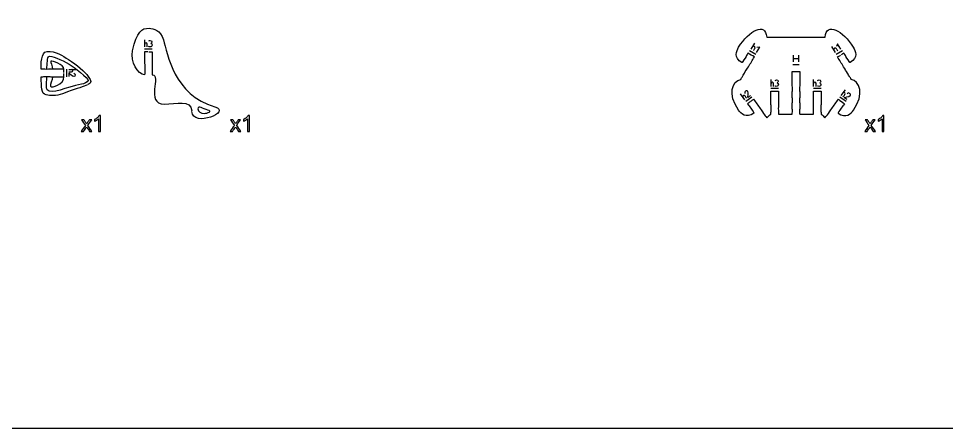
# Model space of a CAD drawing. Extents: x 0 to 1200, y 0 to 700.
# Drawn here: x 372.2 to 740.6, y 0 to 162.6 of the extents above; entities that cross this region are included whole.
import ezdxf

# ---------------------------------------------------------------- set-up
doc = ezdxf.new("R2010")
doc.units = 0
doc.header["$MEASUREMENT"] = 0
doc.layers.add('DEFAULT', color=7, linetype='CONTINUOUS')

msp = doc.modelspace()

# ---------------------------------------------------------------- linework, layer by layer
at = {"layer": 'DEFAULT', "color": 38}
msp.add_lwpolyline([(1200, 0), (0, 0), (0, 700), (1200, 700)], close=True, dxfattribs=at)
at = {"layer": 'DEFAULT', "color": 7}
for points in [[(422.31, 151.29), (422.31, 154.06)], [(663.02, 150.38), (664.47, 152.74)], [(665.11, 149.1), (666.43, 151.26), (665.35, 151.12)], [(696.57, 149.1), (695.13, 151.46)], [(698.66, 150.38), (697.34, 152.54), (696.98, 151.52)], [(425.26, 150.46), (422.26, 150.46)], [(664.91, 148.25), (662.35, 149.82)], [(679.86, 145.4), (679.86, 148.03)], [(681.82, 148.03), (681.82, 145.4)], [(699.33, 149.82), (696.77, 148.25)], [(679.59, 144.4), (682.09, 144.4)], [(681.82, 146.63), (679.86, 146.63)], [(391.32, 139.48), (391.32, 142.48)], [(392.15, 142.42), (394.92, 142.42)], [(670.95, 135.63), (670.95, 138.4)], [(687.85, 135.63), (687.85, 138.4)], [(660.5, 130.39), (658.88, 132.64)], [(673.9, 134.8), (670.9, 134.8)], [(690.79, 134.8), (687.79, 134.8)], [(698.83, 132.08), (700.45, 134.33)], [(663.37, 131.44), (660.94, 129.69)], [(700.75, 129.69), (698.31, 131.44)]]:
    msp.add_lwpolyline(points, dxfattribs=at)
at = {"layer": 'DEFAULT', "color": 1}
for points, knots in [([(423.58, 149.36), (423.14, 149.36), (422.7, 149.36), (422.26, 149.36), (422.26, 147.85), (422.26, 146.33), (422.26, 144.82), (422.25, 143.68), (422.32, 143.8), (422.32, 142.54), (422.32, 141.27), (422.26, 141.4), (422.25, 140.26), (419.46, 140.27), (416.52, 145.56), (417.45, 149.71), (419.21, 157.58), (421.06, 158.77), (424.03, 158.7), (425.78, 158.65), (428.58, 158.09), (429.7, 154.1), (431.25, 148.59), (433.99, 132.15), (450.06, 127.59), (457.11, 125.59), (441.5, 119.22), (441, 125.64)], [0, 0, 0, 0, 3.762, 3.762, 3.762, 16.645, 16.645, 16.645, 17.645, 17.645, 17.645, 18.645, 18.645, 18.645, 19.645, 19.645, 19.645, 20.645, 20.645, 20.645, 21.645, 21.645, 21.645, 22.645, 22.645, 22.645, 23.645, 23.645, 23.645, 23.645]), ([(662.65, 129.57), (662.29, 129.31), (661.93, 129.06), (661.58, 128.8), (662.24, 127.88), (662.22, 128.01), (662.96, 126.99), (663.69, 125.96), (664.25, 125.12), (664.12, 125.02), (660.96, 122.75), (659, 124.92), (658.04, 126.26), (653.49, 132.6), (655.64, 137.77), (658.91, 138.45), (659.14, 138.82), (659.37, 139.19), (659.59, 139.56), (660.18, 140.53), (660.07, 140.45), (660.73, 141.53), (661.38, 142.61), (661.37, 142.47), (661.96, 143.44), (662.76, 144.73), (663.55, 146.02), (664.34, 147.32), (663.49, 147.84), (662.63, 148.36), (661.78, 148.88), (661.19, 147.91), (661.3, 147.98), (660.65, 146.91), (659.99, 145.83), (659.43, 144.99), (659.29, 145.07), (655.97, 147.1), (657.21, 149.74), (658.07, 151.15), (662.14, 157.81), (668.85, 161.4), (669.21, 155.15), (676.96, 155.15), (684.72, 155.15), (692.48, 155.15), (692.84, 161.4), (699.54, 157.81), (703.61, 151.15), (704.47, 149.75), (705.72, 147.11), (702.39, 145.07), (702.26, 144.99), (701.7, 145.83), (701.04, 146.91), (700.38, 147.98), (700.5, 147.91), (699.9, 148.88), (699.53, 148.65), (699.15, 148.42), (698.77, 148.19)], [0, 0, 0, 0, 3.75481, 3.75481, 3.75481, 4.75481, 4.75481, 4.75481, 5.75481, 5.75481, 5.75481, 6.75481, 6.75481, 6.75481, 7.75481, 7.75481, 7.75481, 11.441378, 11.441378, 11.441378, 12.441378, 12.441378, 12.441378, 13.441378, 13.441378, 13.441378, 26.336838, 26.336838, 26.336838, 34.837851, 34.837851, 34.837851, 35.837851, 35.837851, 35.837851, 36.837851, 36.837851, 36.837851, 37.837851, 37.837851, 37.837851, 38.837851, 38.837851, 38.837851, 104.807851, 104.807851, 104.807851, 105.807851, 105.807851, 105.807851, 106.807851, 106.807851, 106.807851, 107.807851, 107.807851, 107.807851, 108.807851, 108.807851, 108.807851, 112.560397, 112.560397, 112.560397, 112.560397]), ([(390.22, 141.15), (390.22, 141.59), (390.22, 142.03), (390.22, 142.47), (388.71, 142.47), (387.19, 142.48), (385.67, 142.48), (384.54, 142.48), (384.66, 142.42), (383.4, 142.41), (382.14, 142.42), (382.26, 142.48), (381.12, 142.48), (381.13, 144.23), (381.01, 149.26), (383.51, 149.53), (386.92, 149.89), (389.73, 147.68), (391.99, 146.33), (395.48, 144.25), (398.46, 141.49), (399.89, 139.56), (401.15, 137.87), (401.15, 137.1), (399.85, 136.39)], [0, 0, 0, 0, 3.75, 3.75, 3.75, 16.640004, 16.640004, 16.640004, 17.640004, 17.640004, 17.640004, 18.640004, 18.640004, 18.640004, 19.640004, 19.640004, 19.640004, 20.640004, 20.640004, 20.640004, 21.640004, 21.640004, 21.640004, 22.640004, 22.640004, 22.640004, 22.640004]), ([(423.93, 149.36), (424.37, 149.36), (424.82, 149.36), (425.26, 149.36), (425.26, 147.85), (425.26, 146.33), (425.25, 144.81), (425.25, 143.68), (425.19, 143.8), (425.19, 142.54), (425.19, 141.27), (425.25, 141.4), (425.25, 140.26), (429.15, 140.26), (422.29, 128.78), (430.06, 128.63), (434.77, 128.53), (440.69, 130.76), (440.98, 125.99)], [0, 0, 0, 0, 3.762, 3.762, 3.762, 16.674008, 16.674008, 16.674008, 17.674008, 17.674008, 17.674008, 18.674008, 18.674008, 18.674008, 19.674008, 19.674008, 19.674008, 20.674008, 20.674008, 20.674008, 20.674008]), ([(662.94, 129.78), (663.3, 130.03), (663.66, 130.29), (664.01, 130.55), (664.9, 129.32), (665.78, 128.08), (666.66, 126.85), (667.33, 125.92), (667.21, 125.99), (667.94, 124.97), (668.68, 123.93), (668.65, 124.08), (669.32, 123.15), (669.94, 123.59), (670.13, 124.6), (670.9, 124.6), (670.9, 125.74), (670.96, 125.61), (670.96, 126.88), (670.96, 128.14), (670.9, 128.02), (670.9, 129.15), (670.9, 130.67), (670.9, 132.19), (670.9, 133.71), (671.9, 133.71), (672.9, 133.71), (673.9, 133.71), (673.9, 132.19), (673.9, 130.67), (673.9, 129.15), (673.9, 128.02), (673.83, 128.14), (673.83, 126.88), (673.83, 125.61), (673.9, 125.74), (673.9, 124.6), (675.71, 124.6), (677.53, 124.6), (679.35, 124.6), (679.38, 124.6), (679.41, 125.36), (679.41, 125.58), (679.41, 126.84), (679.35, 126.71), (679.35, 127.85), (679.35, 128.99), (679.41, 128.86), (679.41, 130.13), (679.41, 131.39), (679.35, 131.26), (679.35, 132.4), (679.35, 133.54), (679.41, 133.41), (679.41, 134.68), (679.41, 135.94), (679.35, 135.81), (679.35, 136.95), (679.35, 138.47), (679.35, 139.98), (679.35, 141.5), (680.35, 141.5), (681.35, 141.5), (682.34, 141.5), (682.34, 139.98), (682.34, 138.47), (682.34, 136.95), (682.34, 135.81), (682.28, 135.94), (682.28, 134.68), (682.28, 133.41), (682.34, 133.54), (682.34, 132.4), (682.34, 131.26), (682.28, 131.39), (682.28, 130.13), (682.28, 128.86), (682.34, 128.99), (682.34, 127.85), (682.34, 126.71), (682.28, 126.84), (682.28, 125.58), (682.28, 125.36), (682.3, 124.6), (682.34, 124.6), (684.16, 124.6), (685.98, 124.6), (687.79, 124.6), (687.79, 125.74), (687.85, 125.61), (687.85, 126.88), (687.85, 128.14), (687.79, 128.02), (687.79, 129.15), (687.79, 130.67), (687.79, 132.19), (687.79, 133.71), (688.79, 133.71), (689.79, 133.71), (690.79, 133.71), (690.79, 132.19), (690.79, 130.67), (690.79, 129.15), (690.79, 128.02), (690.73, 128.14), (690.73, 126.88), (690.73, 125.61), (690.79, 125.74), (690.79, 124.6), (691.56, 124.6), (691.74, 123.59), (692.36, 123.15), (693.03, 124.08), (693.01, 123.94), (693.74, 124.97), (694.48, 125.99), (694.35, 125.92), (695.02, 126.85), (695.9, 128.08), (696.78, 129.32), (697.67, 130.55), (698.48, 129.97), (699.29, 129.38), (700.11, 128.8), (699.44, 127.88), (699.46, 128.01), (698.73, 126.99), (697.99, 125.96), (697.43, 125.12), (697.56, 125.02), (700.73, 122.76), (702.68, 124.92), (703.64, 126.26), (708.19, 132.6), (706.04, 137.77), (702.77, 138.45), (702.55, 138.82), (702.32, 139.19), (702.09, 139.56), (701.5, 140.53), (701.62, 140.45), (700.96, 141.53), (700.3, 142.61), (700.31, 142.47), (699.72, 143.44), (698.93, 144.73), (698.14, 146.02), (697.34, 147.32), (697.72, 147.55), (698.1, 147.78), (698.47, 148.01)], [0, 0, 0, 0, 3.755623, 3.755623, 3.755623, 16.647851, 16.647851, 16.647851, 17.647851, 17.647851, 17.647851, 18.647851, 18.647851, 18.647851, 19.647851, 19.647851, 19.647851, 20.647851, 20.647851, 20.647851, 21.647851, 21.647851, 21.647851, 34.548851, 34.548851, 34.548851, 43.048851, 43.048851, 43.048851, 55.949851, 55.949851, 55.949851, 56.949851, 56.949851, 56.949851, 57.949851, 57.949851, 57.949851, 73.399851, 73.399851, 73.399851, 74.399851, 74.399851, 74.399851, 75.399851, 75.399851, 75.399851, 76.399851, 76.399851, 76.399851, 77.399851, 77.399851, 77.399851, 78.399851, 78.399851, 78.399851, 79.399851, 79.399851, 79.399851, 92.288851, 92.288851, 92.288851, 100.788851, 100.788851, 100.788851, 113.677851, 113.677851, 113.677851, 114.677851, 114.677851, 114.677851, 115.677851, 115.677851, 115.677851, 116.677851, 116.677851, 116.677851, 117.677851, 117.677851, 117.677851, 118.677851, 118.677851, 118.677851, 119.677851, 119.677851, 119.677851, 135.116851, 135.116851, 135.116851, 136.116851, 136.116851, 136.116851, 137.116851, 137.116851, 137.116851, 150.017851, 150.017851, 150.017851, 158.527851, 158.527851, 158.527851, 171.428851, 171.428851, 171.428851, 172.428851, 172.428851, 172.428851, 173.428851, 173.428851, 173.428851, 174.428851, 174.428851, 174.428851, 175.428851, 175.428851, 175.428851, 176.428851, 176.428851, 176.428851, 189.326323, 189.326323, 189.326323, 197.832186, 197.832186, 197.832186, 198.832186, 198.832186, 198.832186, 199.832186, 199.832186, 199.832186, 200.832186, 200.832186, 200.832186, 201.832186, 201.832186, 201.832186, 205.519277, 205.519277, 205.519277, 206.519277, 206.519277, 206.519277, 207.519277, 207.519277, 207.519277, 220.41526, 220.41526, 220.41526, 224.167805, 224.167805, 224.167805, 224.167805]), ([(399.53, 136.23), (398.11, 135.56), (395.52, 134.89), (391.69, 133.49), (388.78, 132.43), (387.15, 131.48), (383.1, 132.29), (381.12, 132.68), (381.33, 135.46), (381.12, 139.48), (382.26, 139.48), (382.13, 139.55), (383.4, 139.55), (384.66, 139.55), (384.54, 139.48), (385.67, 139.48), (387.19, 139.48), (388.71, 139.48), (390.22, 139.47), (390.22, 139.92), (390.22, 140.36), (390.22, 140.8)], [0, 0, 0, 0, 1, 1, 1, 2, 2, 2, 3, 3, 3, 4, 4, 4, 5, 5, 5, 17.900016, 17.900016, 17.900016, 21.660016, 21.660016, 21.660016, 21.660016])]:
    msp.add_open_spline(points, degree=3, knots=knots, dxfattribs=at)
at = {"layer": 'DEFAULT', "color": 7}
for points, knots in [([(423.27, 151.29), (423.27, 151.65), (423.27, 152.01), (423.27, 152.37), (423.27, 152.68), (423.15, 152.93), (422.81, 152.93), (422.58, 152.93), (422.4, 152.78), (422.34, 152.59), (422.32, 152.54), (422.31, 152.49), (422.31, 152.43)], [0, 0, 0, 0, 3.072, 3.072, 3.072, 4.072, 4.072, 4.072, 5.072, 5.072, 5.072, 6.072, 6.072, 6.072, 6.072]), ([(423.91, 153.71), (424.03, 153.81), (424.25, 153.91), (424.49, 153.91), (424.92, 153.91), (425.12, 153.61), (425.12, 153.3), (425.12, 153.04), (424.98, 152.82), (424.71, 152.7), (424.98, 152.63), (425.2, 152.4), (425.2, 152.05), (425.2, 151.64), (424.93, 151.29), (424.4, 151.29), (424.15, 151.29), (423.93, 151.38), (423.83, 151.46)], [0, 0, 0, 0, 1, 1, 1, 2, 2, 2, 3.021, 3.021, 3.021, 4.021, 4.021, 4.021, 5.021, 5.021, 5.021, 6.021, 6.021, 6.021, 6.021]), ([(663.93, 149.83), (664.11, 150.14), (664.3, 150.44), (664.49, 150.75), (664.65, 151.01), (664.67, 151.3), (664.35, 151.49), (664.14, 151.63), (663.88, 151.6), (663.72, 151.48), (663.68, 151.45), (663.65, 151.41), (663.61, 151.35)], [0, 0, 0, 0, 3.071152, 3.071152, 3.071152, 4.071152, 4.071152, 4.071152, 5.071152, 5.071152, 5.071152, 6.071152, 6.071152, 6.071152, 6.071152]), ([(697.48, 149.66), (697.29, 149.96), (697.1, 150.27), (696.91, 150.58), (696.75, 150.84), (696.51, 150.99), (696.19, 150.8), (695.97, 150.66), (695.88, 150.42), (695.91, 150.23), (695.92, 150.17), (695.94, 150.13), (695.98, 150.07)], [0, 0, 0, 0, 3.072005, 3.072005, 3.072005, 4.072005, 4.072005, 4.072005, 5.072005, 5.072005, 5.072005, 6.072005, 6.072005, 6.072005, 6.072005]), ([(392.15, 141.47), (392.51, 141.47), (392.87, 141.47), (393.23, 141.47), (393.54, 141.47), (393.79, 141.59), (393.79, 141.92), (393.79, 142.15), (393.64, 142.33), (393.45, 142.4), (393.4, 142.42), (393.35, 142.42), (393.29, 142.42)], [0, 0, 0, 0, 3.072, 3.072, 3.072, 4.072, 4.072, 4.072, 5.072, 5.072, 5.072, 6.072, 6.072, 6.072, 6.072]), ([(394.09, 140.9), (394.57, 140.9), (394.72, 140.51), (394.72, 140.24), (394.72, 139.74), (394.46, 139.53), (394.09, 139.53), (393.63, 139.53), (392.15, 140.95), (392.15, 140.95), (392.15, 140.51), (392.15, 140.07), (392.15, 139.62)], [0, 0, 0, 0, 1, 1, 1, 2, 2, 2, 3, 3, 3, 6.77, 6.77, 6.77, 6.77]), ([(671.9, 135.63), (671.9, 135.99), (671.9, 136.35), (671.9, 136.71), (671.9, 137.02), (671.79, 137.28), (671.45, 137.28), (671.22, 137.28), (671.04, 137.12), (670.97, 136.93), (670.95, 136.89), (670.95, 136.83), (670.95, 136.77)], [0, 0, 0, 0, 3.072, 3.072, 3.072, 4.072, 4.072, 4.072, 5.072, 5.072, 5.072, 6.072, 6.072, 6.072, 6.072]), ([(672.55, 138.05), (672.66, 138.15), (672.89, 138.25), (673.13, 138.25), (673.56, 138.25), (673.76, 137.95), (673.76, 137.64), (673.76, 137.38), (673.62, 137.16), (673.35, 137.04), (673.62, 136.98), (673.84, 136.74), (673.84, 136.39), (673.84, 135.98), (673.57, 135.63), (673.04, 135.63), (672.79, 135.63), (672.57, 135.72), (672.46, 135.8)], [0, 0, 0, 0, 1, 1, 1, 2, 2, 2, 3.021, 3.021, 3.021, 4.021, 4.021, 4.021, 5.021, 5.021, 5.021, 6.021, 6.021, 6.021, 6.021]), ([(688.8, 135.63), (688.8, 135.99), (688.8, 136.35), (688.8, 136.71), (688.8, 137.02), (688.68, 137.28), (688.35, 137.28), (688.12, 137.28), (687.93, 137.12), (687.87, 136.93), (687.85, 136.89), (687.85, 136.83), (687.85, 136.77)], [0, 0, 0, 0, 3.072, 3.072, 3.072, 4.072, 4.072, 4.072, 5.072, 5.072, 5.072, 6.072, 6.072, 6.072, 6.072]), ([(689.44, 138.05), (689.56, 138.15), (689.78, 138.25), (690.02, 138.25), (690.46, 138.25), (690.65, 137.95), (690.65, 137.64), (690.65, 137.38), (690.52, 137.16), (690.25, 137.04), (690.52, 136.98), (690.74, 136.74), (690.74, 136.39), (690.74, 135.98), (690.46, 135.63), (689.93, 135.63), (689.69, 135.63), (689.47, 135.72), (689.36, 135.8)], [0, 0, 0, 0, 1, 1, 1, 2, 2, 2, 3.021, 3.021, 3.021, 4.021, 4.021, 4.021, 5.021, 5.021, 5.021, 6.021, 6.021, 6.021, 6.021]), ([(662.77, 132.03), (662.41, 131.77), (662.05, 131.51), (661.69, 131.25), (661.69, 131.25), (661.98, 133.28), (661.71, 133.66), (661.5, 133.96), (661.17, 134.05), (660.77, 133.76), (660.55, 133.6), (660.32, 133.25), (660.6, 132.86)], [0, 0, 0, 0, 3.770036, 3.770036, 3.770036, 4.770036, 4.770036, 4.770036, 5.770036, 5.770036, 5.770036, 6.770036, 6.770036, 6.770036, 6.770036]), ([(699.61, 131.52), (699.82, 131.82), (700.03, 132.11), (700.24, 132.41), (700.42, 132.65), (700.47, 132.93), (700.2, 133.13), (700.01, 133.26), (699.77, 133.24), (699.61, 133.12), (699.57, 133.1), (699.54, 133.06), (699.5, 133.01)], [0, 0, 0, 0, 3.072083, 3.072083, 3.072083, 4.072083, 4.072083, 4.072083, 5.072083, 5.072083, 5.072083, 6.072083, 6.072083, 6.072083, 6.072083]), ([(701.11, 130.45), (700.75, 130.71), (700.39, 130.97), (700.03, 131.23), (700.03, 131.23), (702.05, 131.6), (702.32, 131.98), (702.53, 132.27), (702.51, 132.61), (702.11, 132.9), (701.89, 133.06), (701.49, 133.16), (701.21, 132.77)], [0, 0, 0, 0, 3.770619, 3.770619, 3.770619, 4.770619, 4.770619, 4.770619, 5.770619, 5.770619, 5.770619, 6.770619, 6.770619, 6.770619, 6.770619]), ([(661.27, 130.95), (661.06, 131.24), (660.85, 131.54), (660.64, 131.83), (660.46, 132.08), (660.22, 132.22), (659.95, 132.02), (659.76, 131.89), (659.7, 131.66), (659.76, 131.47), (659.77, 131.42), (659.79, 131.37), (659.83, 131.32)], [0, 0, 0, 0, 3.072083, 3.072083, 3.072083, 4.072083, 4.072083, 4.072083, 5.072083, 5.072083, 5.072083, 6.072083, 6.072083, 6.072083, 6.072083])]:
    msp.add_open_spline(points, degree=3, knots=knots, dxfattribs=at)
at = {"layer": 'DEFAULT', "color": 5}
msp.add_open_spline([(383.4, 142.41), (383.51, 144.62), (383.64, 147.25), (384.26, 147.56), (384.88, 147.87), (389.31, 146.36), (392.34, 144.46), (393.91, 143.48), (400.15, 138.75), (399.85, 137.95), (399.56, 137.16), (398.12, 136.7), (397.14, 136.52), (390.84, 135.36), (385.32, 132.3), (383.58, 134.23), (382.97, 134.9), (383.45, 138.26), (383.4, 139.55)], degree=3, knots=[0, 0, 0, 0, 1, 1, 1, 2, 2, 2, 3, 3, 3, 4, 4, 4, 5, 5, 5, 6, 6, 6, 6], dxfattribs=at)
at = {"layer": 'DEFAULT', "color": 3}
for points, knots in [([(390.22, 142.48), (390.22, 144.22), (385.51, 146.03), (385.07, 145.67), (384.63, 145.31), (385.68, 143.74), (385.68, 142.48)], [0, 0, 0, 0, 1, 1, 1, 2, 2, 2, 2]), ([(385.67, 139.48), (385.67, 137.83), (384.45, 136.69), (384.9, 135.69), (385.32, 134.77), (390.22, 136.5), (390.22, 139.47)], [0, 0, 0, 0, 1, 1, 1, 2, 2, 2, 2]), ([(443.43, 126.77), (443.41, 128.17), (445.47, 126.82), (447.35, 126.26), (449.23, 125.7), (447.31, 125.04), (445.91, 124.91), (444.52, 124.78), (443.45, 125.64), (443.43, 126.77)], [0, 0, 0, 0, 1, 1, 1, 2, 2, 2, 3, 3, 3, 3])]:
    msp.add_open_spline(points, degree=3, knots=knots, dxfattribs=at)
at = {"layer": 'DEFAULT', "color": 38}
for points, knots in [([(397.07, 117.79), (397.63, 118.59), (398.19, 119.38), (398.74, 120.17), (398.23, 120.9), (397.71, 121.63), (397.2, 122.37), (397.52, 122.37), (397.84, 122.37), (398.17, 122.37), (398.4, 122.01), (398.64, 121.65), (398.87, 121.29), (399, 121.09), (399.11, 120.92), (399.19, 120.78), (399.31, 120.97), (399.43, 121.14), (399.54, 121.29), (399.79, 121.65), (400.05, 122.01), (400.31, 122.37), (400.62, 122.37), (400.92, 122.37), (401.23, 122.37), (400.71, 121.65), (400.18, 120.93), (399.65, 120.21), (400.22, 119.41), (400.79, 118.6), (401.35, 117.79), (401.04, 117.79), (400.72, 117.79), (400.4, 117.79), (400.09, 118.27), (399.78, 118.74), (399.46, 119.21), (399.38, 119.34), (399.3, 119.47), (399.21, 119.6), (398.81, 119), (398.41, 118.39), (398.01, 117.79), (397.7, 117.79), (397.39, 117.79), (397.07, 117.79)], [0, 0, 0, 0, 8.235918, 8.235918, 8.235918, 15.85021, 15.85021, 15.85021, 18.59721, 18.59721, 18.59721, 22.230077, 22.230077, 22.230077, 23.230077, 23.230077, 23.230077, 24.230077, 24.230077, 24.230077, 27.994177, 27.994177, 27.994177, 30.619177, 30.619177, 30.619177, 38.190783, 38.190783, 38.190783, 46.576784, 46.576784, 46.576784, 49.274784, 49.274784, 49.274784, 54.103216, 54.103216, 54.103216, 55.399619, 55.399619, 55.399619, 61.544866, 61.544866, 61.544866, 64.205866, 64.205866, 64.205866, 64.205866]), ([(404.7, 117.79), (404.45, 117.79), (404.19, 117.79), (403.93, 117.79), (403.93, 119.44), (403.93, 121.09), (403.93, 122.73), (403.74, 122.55), (403.5, 122.38), (403.2, 122.2), (402.89, 122.02), (402.62, 121.89), (402.38, 121.8), (402.38, 122.05), (402.38, 122.3), (402.38, 122.55), (402.81, 122.75), (403.19, 123), (403.52, 123.29), (403.84, 123.58), (404.07, 123.86), (404.21, 124.13), (404.37, 124.13), (404.54, 124.13), (404.7, 124.13), (404.7, 122.02), (404.7, 119.91), (404.7, 117.79)], [17.969, 17.969, 17.969, 17.969, 20.166, 20.166, 20.166, 34.168, 34.168, 34.168, 35.168, 35.168, 35.168, 36.168, 36.168, 36.168, 38.291, 38.291, 38.291, 39.291, 39.291, 39.291, 40.291, 40.291, 40.291, 41.707, 41.707, 41.707, 59.676, 59.676, 59.676, 59.676]), ([(456.21, 117.79), (456.76, 118.59), (457.32, 119.38), (457.88, 120.17), (457.36, 120.9), (456.85, 121.63), (456.33, 122.37), (456.66, 122.37), (456.98, 122.37), (457.3, 122.37), (457.54, 122.01), (457.77, 121.65), (458, 121.29), (458.14, 121.09), (458.24, 120.92), (458.32, 120.78), (458.45, 120.97), (458.56, 121.14), (458.67, 121.29), (458.93, 121.65), (459.18, 122.01), (459.44, 122.37), (459.75, 122.37), (460.06, 122.37), (460.37, 122.37), (459.84, 121.65), (459.31, 120.93), (458.79, 120.21), (459.35, 119.41), (459.92, 118.6), (460.49, 117.79), (460.17, 117.79), (459.85, 117.79), (459.54, 117.79), (459.22, 118.27), (458.91, 118.74), (458.6, 119.21), (458.51, 119.34), (458.43, 119.47), (458.35, 119.6), (457.95, 119), (457.55, 118.39), (457.15, 117.79), (456.83, 117.79), (456.52, 117.79), (456.21, 117.79)], [0, 0, 0, 0, 8.235918, 8.235918, 8.235918, 15.85021, 15.85021, 15.85021, 18.59821, 18.59821, 18.59821, 22.231077, 22.231077, 22.231077, 23.231077, 23.231077, 23.231077, 24.231077, 24.231077, 24.231077, 27.995758, 27.995758, 27.995758, 30.620758, 30.620758, 30.620758, 38.192955, 38.192955, 38.192955, 46.579531, 46.579531, 46.579531, 49.277531, 49.277531, 49.277531, 54.106515, 54.106515, 54.106515, 55.402918, 55.402918, 55.402918, 61.54761, 61.54761, 61.54761, 64.20961, 64.20961, 64.20961, 64.20961]), ([(463.84, 117.79), (463.58, 117.79), (463.32, 117.79), (463.06, 117.79), (463.06, 119.44), (463.06, 121.09), (463.06, 122.73), (462.88, 122.55), (462.63, 122.38), (462.33, 122.2), (462.03, 122.02), (461.75, 121.89), (461.51, 121.8), (461.51, 122.05), (461.51, 122.3), (461.51, 122.55), (461.95, 122.75), (462.33, 123), (462.65, 123.29), (462.97, 123.58), (463.2, 123.86), (463.34, 124.13), (463.51, 124.13), (463.67, 124.13), (463.84, 124.13), (463.84, 122.02), (463.84, 119.91), (463.84, 117.79)], [17.969, 17.969, 17.969, 17.969, 20.166, 20.166, 20.166, 34.168, 34.168, 34.168, 35.168, 35.168, 35.168, 36.168, 36.168, 36.168, 38.291, 38.291, 38.291, 39.291, 39.291, 39.291, 40.291, 40.291, 40.291, 41.707, 41.707, 41.707, 59.676, 59.676, 59.676, 59.676]), ([(708.15, 117.79), (708.71, 118.59), (709.27, 119.38), (709.82, 120.17), (709.31, 120.9), (708.79, 121.63), (708.28, 122.37), (708.6, 122.37), (708.92, 122.37), (709.25, 122.37), (709.48, 122.01), (709.72, 121.65), (709.95, 121.29), (710.08, 121.09), (710.19, 120.92), (710.27, 120.78), (710.39, 120.97), (710.51, 121.14), (710.62, 121.29), (710.87, 121.65), (711.13, 122.01), (711.39, 122.37), (711.7, 122.37), (712.01, 122.37), (712.31, 122.37), (711.79, 121.65), (711.26, 120.93), (710.73, 120.21), (711.3, 119.41), (711.87, 118.6), (712.43, 117.79), (712.12, 117.79), (711.8, 117.79), (711.48, 117.79), (711.17, 118.27), (710.86, 118.74), (710.54, 119.21), (710.46, 119.34), (710.38, 119.47), (710.29, 119.6), (709.89, 119), (709.49, 118.39), (709.09, 117.79), (708.78, 117.79), (708.47, 117.79), (708.15, 117.79)], [0, 0, 0, 0, 8.235918, 8.235918, 8.235918, 15.85021, 15.85021, 15.85021, 18.59721, 18.59721, 18.59721, 22.230625, 22.230625, 22.230625, 23.230625, 23.230625, 23.230625, 24.230625, 24.230625, 24.230625, 27.995305, 27.995305, 27.995305, 30.619305, 30.619305, 30.619305, 38.190911, 38.190911, 38.190911, 46.576912, 46.576912, 46.576912, 49.273912, 49.273912, 49.273912, 54.102896, 54.102896, 54.102896, 55.399298, 55.399298, 55.399298, 61.544545, 61.544545, 61.544545, 64.205545, 64.205545, 64.205545, 64.205545]), ([(715.78, 117.79), (715.53, 117.79), (715.27, 117.79), (715.01, 117.79), (715.01, 119.44), (715.01, 121.09), (715.01, 122.73), (714.82, 122.55), (714.58, 122.38), (714.28, 122.2), (713.97, 122.02), (713.7, 121.89), (713.46, 121.8), (713.46, 122.05), (713.46, 122.3), (713.46, 122.55), (713.89, 122.75), (714.27, 123), (714.6, 123.29), (714.92, 123.58), (715.15, 123.86), (715.29, 124.13), (715.45, 124.13), (715.62, 124.13), (715.78, 124.13), (715.78, 122.02), (715.78, 119.91), (715.78, 117.79)], [17.969, 17.969, 17.969, 17.969, 20.166, 20.166, 20.166, 34.168, 34.168, 34.168, 35.168, 35.168, 35.168, 36.168, 36.168, 36.168, 38.291, 38.291, 38.291, 39.291, 39.291, 39.291, 40.291, 40.291, 40.291, 41.707, 41.707, 41.707, 59.676, 59.676, 59.676, 59.676])]:
    msp.add_open_spline(points, degree=3, knots=knots, dxfattribs=at)

doc.saveas('drawing.dxf')
